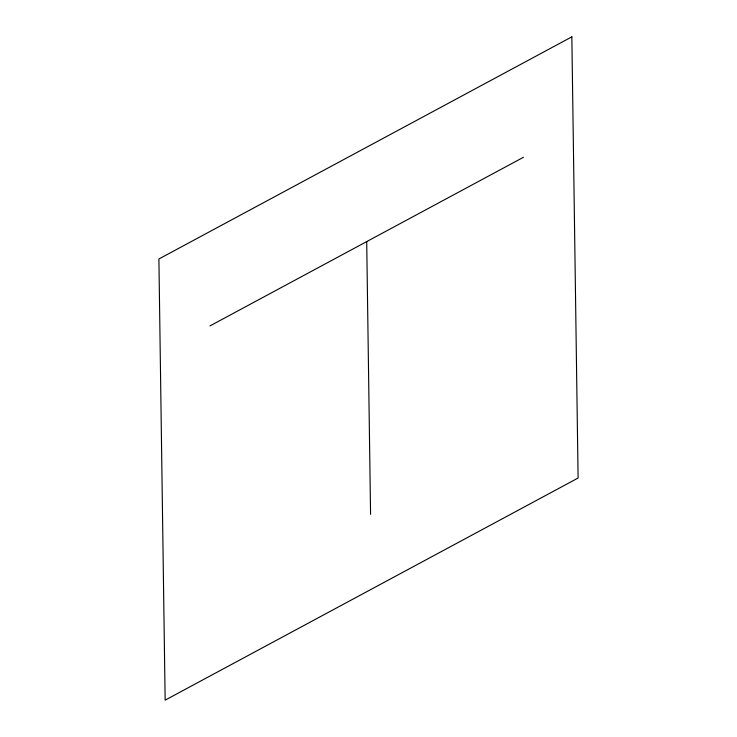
<?xml version="1.0" encoding="UTF-8"?>
<svg xmlns="http://www.w3.org/2000/svg" width="737" height="737" viewBox="0 0 737 737"><rect width="100%" height="100%" fill="white"/><g stroke="black" fill="none" stroke-linecap="round" stroke-linejoin="round"><path stroke-width="1.11" d="M209.962 325.911L523.445 157.285M366.704 241.598L370.573 514.362M571.848 36.85L158.897 258.982L165.152 700.15L578.103 478.018L571.848 36.85"/></g></svg>
